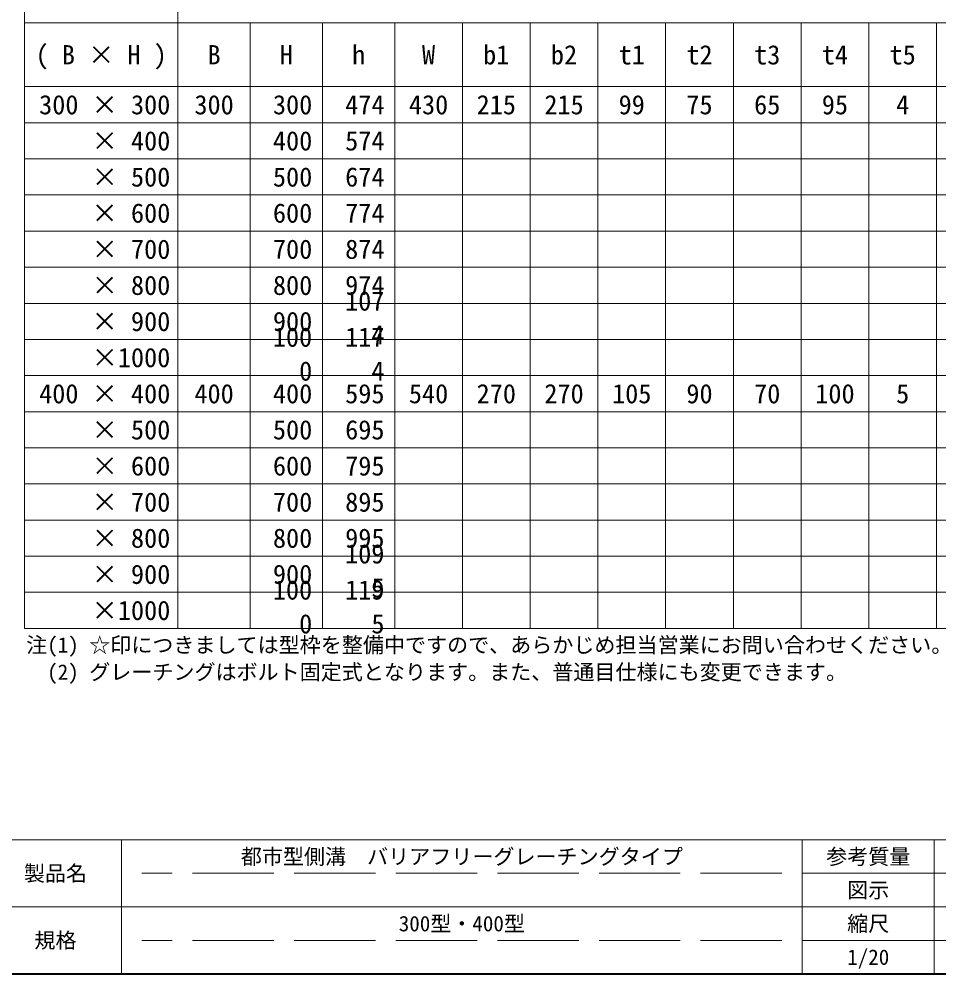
# Model space of a CAD drawing. Units: millimetres, scale not verified. Extents: x 63886 to 97934, y 3628 to 26930.
# Drawn here: x 83455 to 85492, y 18157 to 20272 of the extents above; entities that cross this region are included whole.
import ezdxf
from ezdxf.enums import TextEntityAlignment as Align

# ---------------------------------------------------------------- set-up
doc = ezdxf.new("R2010")
doc.units = ezdxf.units.MM
doc.header["$LTSCALE"] = 30
doc.linetypes.add('DASHED', pattern=[7.5, 6, -1.5])
for name, color, linetype, lineweight in [('Defpoints_3', 8, 'Continuous', 0), ('図枠', 7, 'Continuous', 13), ('寸法表', 7, 'Continuous', 13)]:
    doc.layers.add(name, color=color, linetype=linetype, lineweight=lineweight)
doc.styles.add('ＭＳ ゴシック', font='')
doc.styles.get('ＭＳ ゴシック').set_extended_font_data('MS Gothic')

msp = doc.modelspace()

# ---------------------------------------------------------------- linework, layer by layer
at = {"layer": 'Defpoints_3'}
for p, q in [((83466.46, 20263.21), (83806.46, 20263.21)), ((83806.46, 20042.14), (83966.46, 20042.14)), ((84286.46, 20042.14), (86686.46, 20042.14)), ((83806.46, 19962.14), (83966.46, 19962.14)), ((84286.46, 19962.14), (86686.46, 19962.14)), ((83806.46, 19882.14), (83966.46, 19882.14)), ((84286.46, 19882.14), (86686.46, 19882.14)), ((83806.46, 19802.14), (83966.46, 19802.14)), ((84286.46, 19802.14), (86686.46, 19802.14)), ((83806.46, 19722.14), (83966.46, 19722.14)), ((84286.46, 19722.14), (86686.46, 19722.14)), ((83806.46, 19642.14), (83966.46, 19642.14)), ((84286.46, 19642.14), (86686.46, 19642.14)), ((83806.46, 19562.14), (83966.46, 19562.14)), ((84286.46, 19562.14), (86686.46, 19562.14)), ((83806.46, 19402.14), (83966.46, 19402.14)), ((84286.46, 19402.14), (86686.46, 19402.14)), ((83806.46, 19322.14), (83966.46, 19322.14)), ((84286.46, 19322.14), (86686.46, 19322.14)), ((83806.46, 19242.14), (83966.46, 19242.14)), ((84286.46, 19242.14), (86686.46, 19242.14)), ((83806.46, 19162.14), (83966.46, 19162.14)), ((84286.46, 19162.14), (86686.46, 19162.14)), ((83806.46, 19082.14), (83966.46, 19082.14)), ((84286.46, 19082.14), (86686.46, 19082.14)), ((83806.46, 19002.14), (83966.46, 19002.14)), ((84286.46, 19002.14), (86686.46, 19002.14))]:
    msp.add_line(p, q, dxfattribs=at)
at = {"layer": '図枠'}
for p, q in [((86966.46, 18453.97), (83366.46, 18453.97)), ((83681.46, 18156.97), (83681.46, 18453.97)), ((85188.96, 18156.97), (85188.96, 18453.97)), ((85481.46, 18156.97), (85481.46, 18453.97)), ((86066.46, 18379.72), (85188.96, 18379.72)), ((86066.46, 18305.47), (83366.46, 18305.47)), ((86066.46, 18231.22), (85188.96, 18231.22))]:
    msp.add_line(p, q, dxfattribs=at)
at = {"layer": '図枠', "linetype": 'DASHED', "lineweight": 9}
for p, q in [((85143.96, 18379.72), (83726.46, 18379.72)), ((85143.96, 18231.22), (83726.46, 18231.22))]:
    msp.add_line(p, q, dxfattribs=at)
at = {"layer": '図枠', "lineweight": 40}
msp.add_line((83366.46, 18156.97), (86966.46, 18156.97), dxfattribs=at)
at = {"layer": '寸法表'}
for p, q in [((83466.46, 20398.21), (83466.46, 18922.14)), ((83806.46, 20398.21), (83806.46, 18922.14)), ((83806.46, 20263.21), (86686.46, 20263.21)), ((83966.46, 20263.21), (83966.46, 18922.14)), ((84126.46, 20263.21), (84126.46, 18922.14)), ((84286.46, 20263.21), (84286.46, 18922.14)), ((84436.46, 20263.21), (84436.46, 18922.14)), ((84586.46, 20263.21), (84586.46, 18922.14)), ((84736.46, 20263.21), (84736.46, 18922.14)), ((84886.46, 20263.21), (84886.46, 18922.14)), ((85036.46, 20263.21), (85036.46, 18922.14)), ((85186.46, 20263.21), (85186.46, 18922.14)), ((85336.46, 20263.21), (85336.46, 18922.14)), ((85486.46, 20263.21), (85486.46, 18922.14)), ((83466.46, 20122.14), (86866.46, 20122.14)), ((83466.46, 20042.14), (83806.46, 20042.14)), ((83966.46, 20042.14), (84286.46, 20042.14)), ((83466.46, 19962.14), (83806.46, 19962.14)), ((83966.46, 19962.14), (84286.46, 19962.14)), ((83466.46, 19882.14), (83806.46, 19882.14)), ((83966.46, 19882.14), (84286.46, 19882.14)), ((83466.46, 19802.14), (83806.46, 19802.14)), ((83966.46, 19802.14), (84286.46, 19802.14)), ((83466.46, 19722.14), (83806.46, 19722.14)), ((83966.46, 19722.14), (84286.46, 19722.14)), ((83466.46, 19642.14), (83806.46, 19642.14)), ((83966.46, 19642.14), (84286.46, 19642.14)), ((83466.46, 19562.14), (83806.46, 19562.14)), ((83966.46, 19562.14), (84286.46, 19562.14)), ((83466.46, 19482.14), (86866.46, 19482.14)), ((83466.46, 19402.14), (83806.46, 19402.14)), ((83966.46, 19402.14), (84286.46, 19402.14)), ((83466.46, 19322.14), (83806.46, 19322.14)), ((83966.46, 19322.14), (84286.46, 19322.14)), ((83466.46, 19242.14), (83806.46, 19242.14)), ((83966.46, 19242.14), (84286.46, 19242.14)), ((83466.46, 19162.14), (83806.46, 19162.14)), ((83966.46, 19162.14), (84286.46, 19162.14)), ((83466.46, 19082.14), (83806.46, 19082.14)), ((83966.46, 19082.14), (84286.46, 19082.14)), ((83466.46, 19002.14), (83806.46, 19002.14)), ((83966.46, 19002.14), (84286.46, 19002.14)), ((83466.46, 18922.14), (86866.46, 18922.14))]:
    msp.add_line(p, q, dxfattribs=at)

# ---------------------------------------------------------------- texts
at = {"layer": '図枠', "style": 'ＭＳ ゴシック'}
for s, p in [('都市型側溝  バリアフリーグレーチングタイプ', (84435.21, 18416.84)), ('参考質量', (85335.21, 18416.84)), ('製品名', (83535.21, 18379.72)), ('図示', (85335.21, 18342.59)), ('300型・400型', (84435.21, 18268.34)), ('縮尺', (85335.21, 18268.34)), ('規格', (83535.21, 18231.22)), ('1/20', (85335.21, 18194.09))]:
    msp.add_text(s, height=34.18, dxfattribs=at).set_placement(p, align=Align.MIDDLE_CENTER)
at = {"layer": '寸法表', "style": 'ＭＳ ゴシック'}
for s, p in [('( B × H )', (83636.46, 20192.68)), ('B', (83886.46, 20192.68)), ('H', (84046.46, 20192.68)), ('h', (84206.46, 20192.68)), ('W', (84361.46, 20192.68)), ('b1', (84511.46, 20192.68)), ('b2', (84661.46, 20192.68)), ('t1', (84811.46, 20192.68)), ('t2', (84961.46, 20192.68)), ('t3', (85111.46, 20192.68)), ('t4', (85261.46, 20192.68)), ('t5', (85411.46, 20192.68)), ('300', (83886.46, 20082.14)), ('430', (84361.46, 20082.14)), ('215', (84511.46, 20082.14)), ('215', (84661.46, 20082.14)), ('99', (84811.46, 20082.14)), ('75', (84961.46, 20082.14)), ('65', (85111.46, 20082.14)), ('95', (85261.46, 20082.14)), ('4', (85411.46, 20082.14)), ('400', (83886.46, 19442.14)), ('540', (84361.46, 19442.14)), ('270', (84511.46, 19442.14)), ('270', (84661.46, 19442.14)), ('105', (84811.46, 19442.14)), ('90', (84961.46, 19442.14)), ('70', (85111.46, 19442.14)), ('100', (85261.46, 19442.14)), ('5', (85411.46, 19442.14))]:
    msp.add_text(s, height=42.72, dxfattribs=at).set_placement(p, align=Align.MIDDLE_CENTER)
for s, p in [('300 × 300', (83789.58, 20082.14)), ('300', (84103.96, 20082.14)), ('474', (84263.96, 20082.14)), (' × 400', (83789.58, 20002.14)), ('400', (84103.96, 20002.14)), ('574', (84263.96, 20002.14)), ('× 500', (83789.58, 19922.14)), ('500', (84103.96, 19922.14)), ('674', (84263.96, 19922.14)), ('× 600', (83789.58, 19842.14)), ('600', (84103.96, 19842.14)), ('774', (84263.96, 19842.14)), ('× 700', (83789.58, 19762.14)), ('700', (84103.96, 19762.14)), ('874', (84263.96, 19762.14)), ('× 800', (83789.58, 19682.14)), ('800', (84103.96, 19682.14)), ('974', (84263.96, 19682.14)), ('× 900', (83789.58, 19602.14)), ('900', (84103.96, 19602.14)), ('×1000', (83789.58, 19522.14)), ('400 × 400', (83789.58, 19442.14)), ('400', (84103.96, 19442.14)), ('595', (84263.96, 19442.14)), ('× 500', (83789.58, 19362.14)), ('500', (84103.96, 19362.14)), ('695', (84263.96, 19362.14)), ('× 600', (83789.58, 19282.14)), ('600', (84103.96, 19282.14)), ('795', (84263.96, 19282.14)), ('× 700', (83789.58, 19202.14)), ('700', (84103.96, 19202.14)), ('895', (84263.96, 19202.14)), ('× 800', (83789.58, 19122.14)), ('800', (84103.96, 19122.14)), ('995', (84263.96, 19122.14)), ('× 900', (83789.58, 19042.14)), ('900', (84103.96, 19042.14)), ('×1000', (83789.58, 18962.14))]:
    msp.add_text(s, height=42.72, dxfattribs=at).set_placement(p, align=Align.MIDDLE_RIGHT)
for s, height, p in [('107', 42.72, (84176.55, 19668.78)), ('100', 42.72, (84016.55, 19588.78)), ('117', 42.72, (84176.55, 19588.78)), ('4', 42.72, (84234.82, 19593.78)), ('0', 42.72, (84074.82, 19513.78)), ('4', 42.72, (84234.82, 19513.78)), ('109', 42.72, (84176.55, 19108.78)), ('100', 42.72, (84016.55, 19028.78)), ('119', 42.72, (84176.55, 19028.78)), ('5', 42.72, (84234.82, 19033.78)), ('0', 42.72, (84074.82, 18953.78)), ('5', 42.72, (84234.82, 18953.78)), ('注(1) ☆印につきましては型枠を整備中ですので、あらかじめ担当営業にお問い合わせください。', 34.18, (83470.26, 18902.63)), ('\u3000(2) グレーチングはボルト固定式となります。また、普通目仕様にも変更できます。', 34.18, (83470.26, 18842.63))]:
    msp.add_text(s, height=height, dxfattribs=at).set_placement(p, align=Align.TOP_LEFT)

doc.saveas('drawing.dxf')
